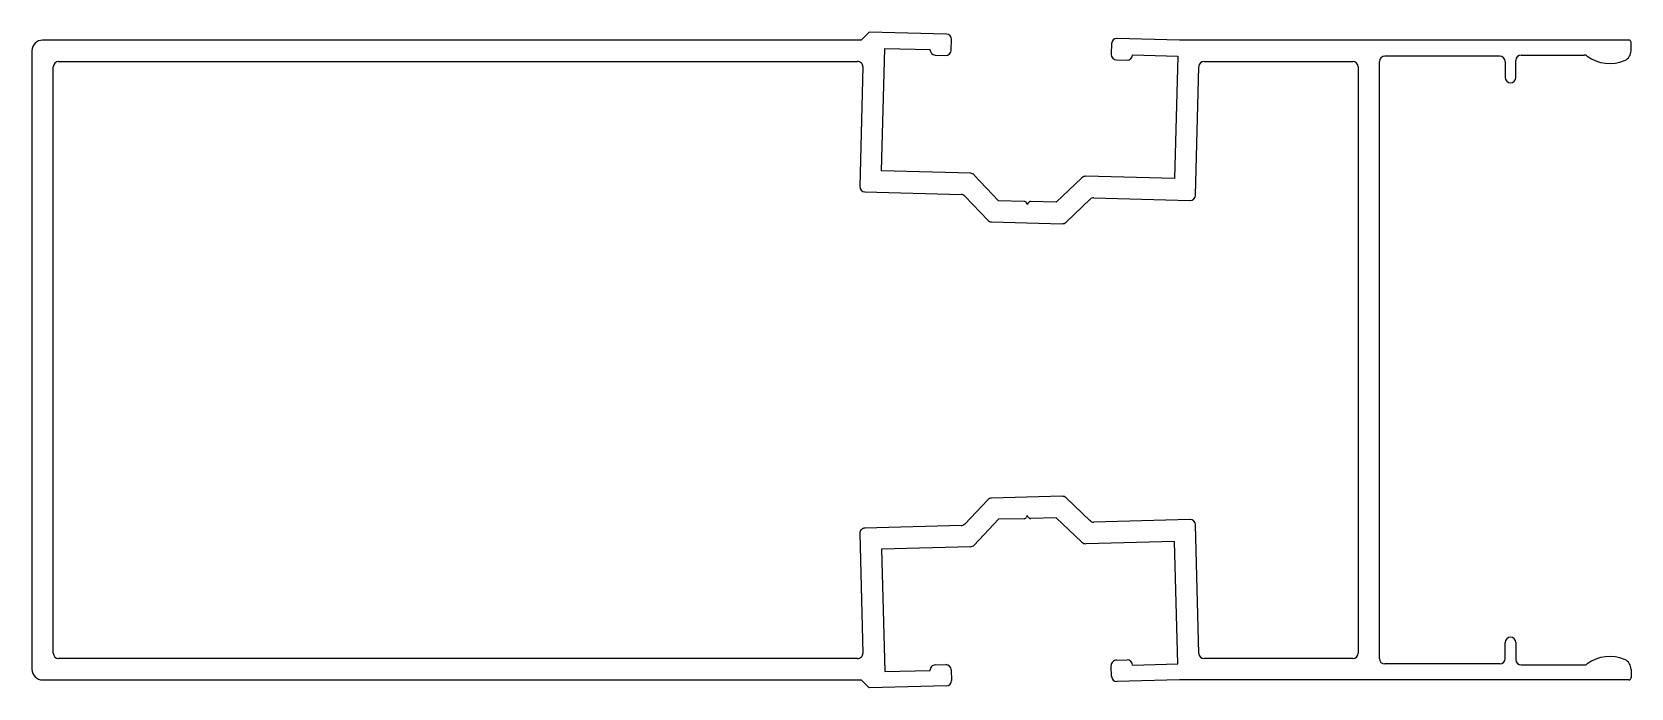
# Model space of a CAD drawing. Extents: x 1404 to 1554, y 1885 to 1947.
import ezdxf

# ---------------------------------------------------------------- set-up
doc = ezdxf.new("R2010")
doc.units = 0
doc.layers.get('0').update_dxf_attribs({"linetype": 'CONTINUOUS'})

msp = doc.modelspace()

# ---------------------------------------------------------------- linework, layer by layer
for p, q in [((1481.42, 1945.85), (1404.65, 1945.85)), ((1482.19, 1946.61), (1481.42, 1945.85)), ((1489.43, 1946.42), (1482.19, 1946.61)), ((1489.89, 1944.91), (1489.92, 1945.91)), ((1504.92, 1945.52), (1504.89, 1944.52)), ((1511.29, 1945.85), (1505.43, 1946)), ((1553.45, 1945.85), (1511.29, 1945.85)), ((1553.65, 1944.86), (1553.65, 1945.65)), ((1403.65, 1944.85), (1403.65, 1886.85)), ((1483.35, 1933.58), (1483.65, 1945.07)), ((1483.65, 1945.07), (1487.9, 1944.96)), ((1488.38, 1944.45), (1489.38, 1944.42)), ((1505.38, 1944.01), (1506.38, 1943.98)), ((1506.89, 1944.47), (1511.14, 1944.35)), ((1511.14, 1944.35), (1510.84, 1932.86)), ((1541.35, 1944.35), (1530.55, 1944.35)), ((1543.35, 1944.45), (1549.25, 1944.45)), ((1405.65, 1888.35), (1405.65, 1943.35)), ((1406.15, 1943.85), (1481.1, 1943.85)), ((1481.6, 1943.34), (1481.31, 1932.13)), ((1512.8, 1931.31), (1513.11, 1943.36)), ((1513.61, 1943.85), (1527.55, 1943.85)), ((1528.05, 1943.35), (1528.05, 1888.35)), ((1530.05, 1887.85), (1530.05, 1943.85)), ((1541.85, 1943.85), (1541.85, 1942.35)), ((1542.85, 1942.35), (1542.85, 1943.95)), ((1491.69, 1933.36), (1483.35, 1933.58)), ((1494.33, 1930.79), (1492.04, 1933.2)), ((1502.14, 1932.94), (1499.73, 1930.65)), ((1510.84, 1932.86), (1502.5, 1933.08)), ((1481.79, 1931.62), (1490.81, 1931.38)), ((1491.16, 1931.23), (1493.31, 1928.96)), ((1496.72, 1930.73), (1494.33, 1930.79)), ((1497.02, 1930.42), (1496.94, 1930.58)), ((1497.1, 1930.58), (1497.02, 1930.42)), ((1499.73, 1930.65), (1497.33, 1930.71)), ((1500.65, 1928.77), (1502.92, 1930.92)), ((1503.27, 1931.06), (1512.28, 1930.82)), ((1493.66, 1928.81), (1500.3, 1928.63)), ((1493.31, 1902.74), (1491.16, 1900.47)), ((1500.3, 1903.07), (1493.66, 1902.89)), ((1502.92, 1900.78), (1500.65, 1902.93)), ((1494.33, 1900.91), (1492.04, 1898.5)), ((1496.72, 1900.97), (1494.33, 1900.91)), ((1497.02, 1901.28), (1496.94, 1901.12)), ((1497.1, 1901.12), (1497.02, 1901.28)), ((1499.73, 1901.05), (1497.33, 1900.99)), ((1502.14, 1898.76), (1499.73, 1901.05)), ((1512.28, 1900.88), (1503.27, 1900.65)), ((1481.31, 1899.57), (1481.6, 1888.36)), ((1490.81, 1900.32), (1481.79, 1900.08)), ((1513.11, 1888.34), (1512.8, 1900.4)), ((1491.69, 1898.34), (1483.35, 1898.12)), ((1483.35, 1898.12), (1483.65, 1886.63)), ((1510.84, 1898.84), (1502.5, 1898.62)), ((1511.14, 1887.35), (1510.84, 1898.84)), ((1541.85, 1887.85), (1541.85, 1889.35)), ((1542.85, 1889.35), (1542.85, 1887.75)), ((1481.1, 1887.85), (1406.15, 1887.85)), ((1488.38, 1887.25), (1489.38, 1887.28)), ((1504.92, 1886.18), (1504.89, 1887.18)), ((1505.38, 1887.7), (1506.38, 1887.72)), ((1506.89, 1887.24), (1511.14, 1887.35)), ((1527.55, 1887.85), (1513.61, 1887.85)), ((1541.35, 1887.35), (1530.55, 1887.35)), ((1543.35, 1887.25), (1549.25, 1887.25)), ((1404.65, 1885.85), (1481.42, 1885.85)), ((1482.19, 1885.09), (1481.42, 1885.85)), ((1483.65, 1886.63), (1487.9, 1886.74)), ((1489.89, 1886.79), (1489.92, 1885.79)), ((1511.29, 1885.85), (1505.43, 1885.7)), ((1553.45, 1885.85), (1511.29, 1885.85)), ((1553.65, 1886.84), (1553.65, 1886.05)), ((1489.43, 1885.28), (1482.19, 1885.09))]:
    msp.add_line(p, q)
for centre, radius, start, end in [((1404.65, 1944.85), 1, 90, 180), ((1489.42, 1945.92), 0.5, 358.5, 88.5), ((1505.42, 1945.5), 0.5, 88.5, 178.5), ((1553.45, 1945.65), 0.2, 0, 90), ((1488.39, 1944.95), 0.5, 178.5, 268.5), ((1489.39, 1944.92), 0.5, 268.5, 358.5), ((1505.39, 1944.5), 0.5, 178.5, 268.5), ((1506.39, 1944.48), 0.5, 268.5, 358.5), ((1530.55, 1943.85), 0.5, 90, 180), ((1541.35, 1943.85), 0.5, 0, 90), ((1543.35, 1943.95), 0.5, 90, 180), ((1549.25, 1943.95), 0.5, 53.1301, 90), ((1551.65, 1947.15), 3.5, 233.1301, 293.5782), ((1552.65, 1944.86), 1, 293.5782, 360), ((1406.15, 1943.35), 0.5, 90, 180), ((1481.1, 1943.35), 0.5, 358.5, 90), ((1513.61, 1943.35), 0.5, 90, 178.5), ((1527.55, 1943.35), 0.5, 0, 90), ((1542.35, 1942.35), 0.5, 180, 0), ((1481.81, 1932.12), 0.5, 178.5, 268.5), ((1491.67, 1932.86), 0.5, 43.5239, 88.5), ((1502.48, 1932.58), 0.5, 88.5, 133.5), ((1490.79, 1930.88), 0.5, 43.5239, 88.5), ((1496.72, 1930.48), 0.25, 25.0651, 88.5), ((1497.33, 1930.46), 0.25, 88.5, 151.9349), ((1503.26, 1930.56), 0.5, 88.5, 133.5), ((1512.3, 1931.32), 0.5, 268.5, 358.5), ((1493.67, 1929.31), 0.5, 223.5239, 268.5), ((1500.31, 1929.13), 0.5, 268.5, 313.5), ((1493.67, 1902.4), 0.5, 91.5, 136.4761), ((1500.31, 1902.57), 0.5, 46.5, 91.5), ((1496.72, 1901.22), 0.25, 271.5, 334.9349), ((1497.33, 1901.24), 0.25, 208.0651, 271.5), ((1503.26, 1901.15), 0.5, 226.5, 271.5), ((1512.3, 1900.38), 0.5, 1.5, 91.5), ((1481.81, 1899.58), 0.5, 91.5, 181.5), ((1490.79, 1900.82), 0.5, 271.5, 316.4761), ((1491.67, 1898.84), 0.5, 271.5, 316.4761), ((1502.48, 1899.12), 0.5, 226.5, 271.5), ((1542.35, 1889.35), 0.5, 0, 180), ((1406.15, 1888.35), 0.5, 180, 270), ((1481.1, 1888.35), 0.5, 270, 1.5), ((1488.39, 1886.75), 0.5, 91.5, 181.5), ((1489.39, 1886.78), 0.5, 1.5, 91.5), ((1505.39, 1887.2), 0.5, 91.5, 181.5), ((1506.39, 1887.22), 0.5, 1.5, 91.5), ((1513.61, 1888.35), 0.5, 181.5, 270), ((1527.55, 1888.35), 0.5, 270, 0), ((1530.55, 1887.85), 0.5, 180, 270), ((1541.35, 1887.85), 0.5, 270, 0), ((1543.35, 1887.75), 0.5, 180, 270), ((1549.25, 1887.75), 0.5, 270, 306.8699), ((1551.65, 1884.55), 3.5, 66.4218, 126.8699), ((1552.65, 1886.84), 1, 0, 66.4218), ((1404.65, 1886.85), 1, 180, 270), ((1489.42, 1885.78), 0.5, 271.5, 1.5), ((1505.42, 1886.2), 0.5, 181.5, 271.5), ((1553.45, 1886.05), 0.2, 270, 0)]:
    msp.add_arc(centre, radius, start, end)

doc.saveas('drawing.dxf')
